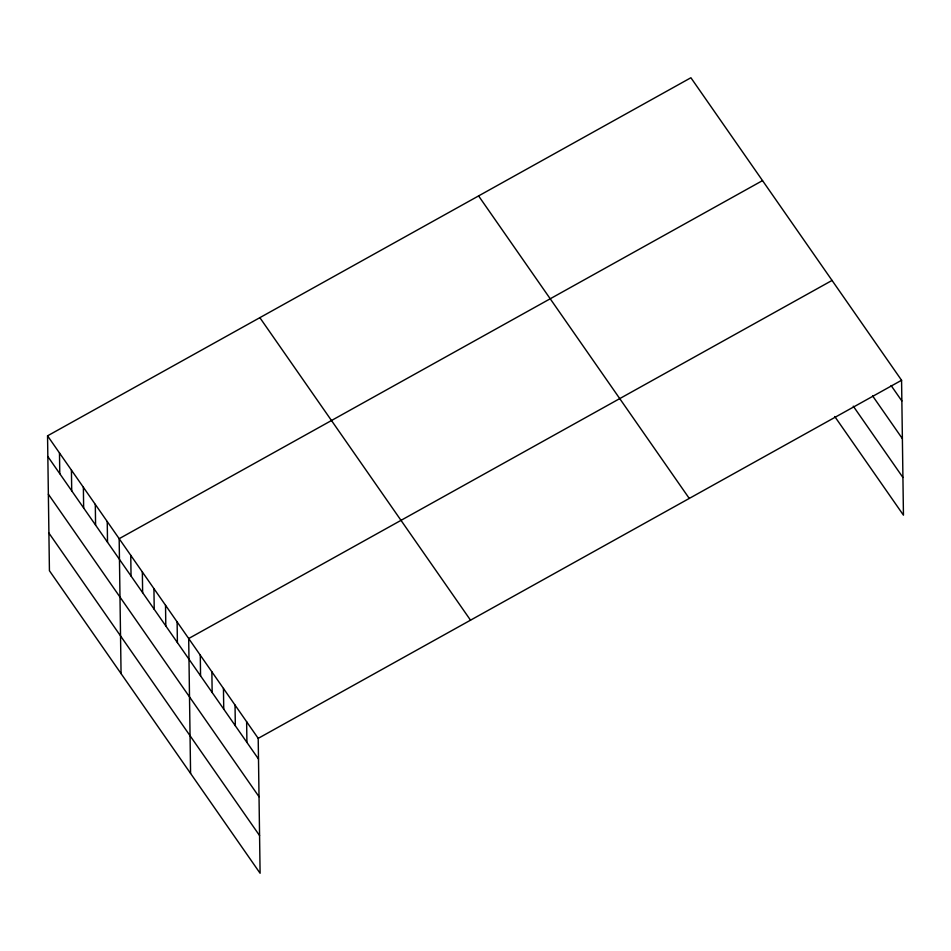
<?xml version="1.0" encoding="UTF-8"?>
<svg xmlns="http://www.w3.org/2000/svg" width="951" height="951" viewBox="0 0 951 951"><rect width="100%" height="100%" fill="white"/><g stroke="black" fill="none" stroke-linecap="round" stroke-linejoin="round"><path stroke-width="1.43" d="M47.55 435.831L258.208 738.356L260.099 873.256L49.428 570.731L47.55 435.831L690.902 77.744L901.572 380.269L903.45 515.169L834.764 416.526M762.524 180.607L119.172 538.694L121.062 673.593M832.042 280.438L188.69 638.525L190.58 773.425M258.208 738.356L901.572 380.269M891.099 385.524L901.857 400.977M872.59 395.878L902.38 438.661M853.273 406.172L902.927 477.485M478.591 195.918L689.261 498.431M259.861 317.67L470.519 620.183M47.835 456.539L258.506 759.053M48.37 494.223L259.029 796.736M48.905 533.047L259.575 835.572M246.63 721.714L246.915 742.422M235.04 705.071L235.325 725.779M223.449 688.441L223.747 709.149M211.871 671.798L212.156 692.506M200.281 655.156L200.566 675.864M177.112 621.883L177.397 642.591M165.522 605.24L165.807 625.948M153.931 588.61L154.228 609.318M142.353 571.967L142.638 592.675M130.762 555.325L131.048 576.033M107.237 521.552L107.522 542.248M95.302 504.399L95.587 525.107M83.367 487.257L83.652 507.965M71.42 470.115L71.717 490.823M59.485 452.973L59.782 473.681"/></g></svg>
